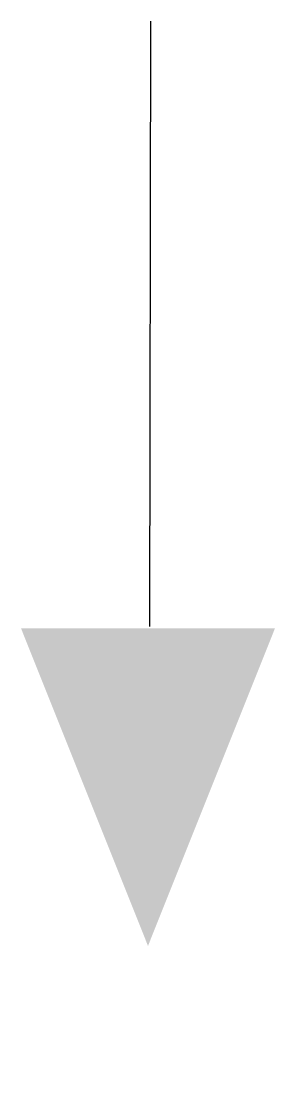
# Model space of a CAD drawing. Header units: millimetres. Extents: x -0.56 to 0.56, y -0.56 to 4.06.
import ezdxf

# ---------------------------------------------------------------- set-up
doc = ezdxf.new("R2010")
doc.units = ezdxf.units.MM
doc.layers.add('3', color=7, linetype='Continuous')

msp = doc.modelspace()

# ---------------------------------------------------------------- linework, layer by layer
msp.add_line((0.008, 1.4027), (0.0127, 4.0608))
at = {"layer": '3', "color": 7}
msp.add_lwpolyline([(0, 0, 0, 1.1156, 0), (0, 1.3945, 0, 0, 0), (0, 1.3945, 0, 0, 0)], format="xyseb", dxfattribs=at)

doc.saveas('drawing.dxf')
